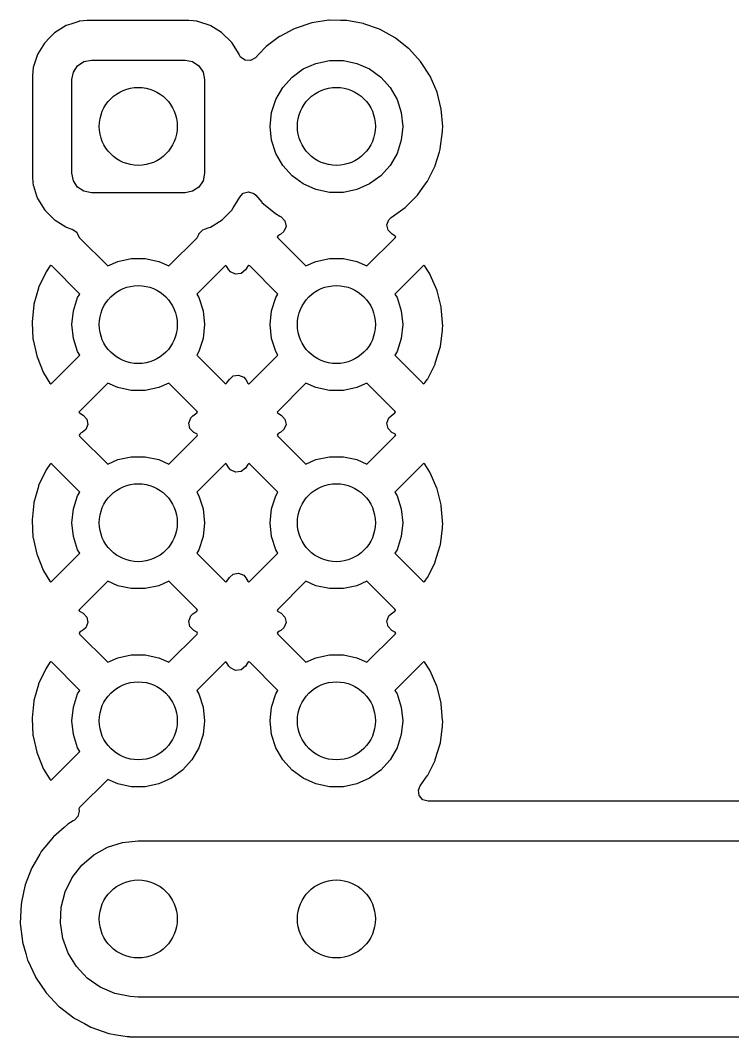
# Model space of a CAD drawing. Extents: x 80 to 223, y -132 to -72.
# Drawn here: x 179.84 to 188.98, y -98.28 to -85.25 of the extents above; entities that cross this region are included whole.
import ezdxf

# ---------------------------------------------------------------- set-up
doc = ezdxf.new("R2010")
doc.units = 0
doc.layers.add('BLACK', color=7, linetype='CONTINUOUS')

msp = doc.modelspace()

# ---------------------------------------------------------------- linework, layer by layer
at = {"layer": 'BLACK', "linetype": 'CONTINUOUS'}
for p, q in [((180.432, -85.3224), (180.282, -85.4155)), ((180.49, -85.3032), (180.432, -85.3224)), ((180.593, -85.2687), (180.49, -85.3032)), ((180.6, -85.2665), (180.593, -85.2687)), ((180.593, -85.2687), (180.593, -85.2687)), ((180.607, -85.2658), (180.6, -85.2665)), ((180.702, -85.2558), (180.607, -85.2658)), ((180.607, -85.2658), (180.607, -85.2658)), ((180.706, -85.2555), (180.702, -85.2558)), ((180.702, -85.2558), (180.702, -85.2558)), ((182.006, -85.2555), (180.706, -85.2555)), ((182.058, -85.2608), (182.006, -85.2555)), ((182.104, -85.2655), (182.058, -85.2608)), ((182.111, -85.2662), (182.104, -85.2655)), ((182.104, -85.2655), (182.104, -85.2655)), ((182.117, -85.2684), (182.111, -85.2662)), ((182.131, -85.2728), (182.117, -85.2684)), ((182.117, -85.2684), (182.117, -85.2684)), ((182.279, -85.3219), (182.131, -85.2728)), ((182.285, -85.3257), (182.279, -85.3219)), ((182.422, -85.4105), (182.285, -85.3257)), ((182.285, -85.3257), (182.285, -85.3257)), ((183.58, -85.288), (183.368, -85.3574)), ((183.801, -85.2542), (183.58, -85.288)), ((183.806, -85.2542), (183.801, -85.2542)), ((183.95, -85.256), (183.806, -85.2542)), ((183.806, -85.2542), (183.806, -85.2542)), ((184.024, -85.2569), (183.95, -85.256)), ((184.029, -85.2578), (184.024, -85.2569)), ((184.239, -85.2952), (184.029, -85.2578)), ((184.029, -85.2578), (184.029, -85.2578)), ((184.244, -85.2961), (184.239, -85.2952)), ((184.239, -85.2952), (184.239, -85.2952)), ((184.249, -85.2978), (184.244, -85.2961)), ((184.45, -85.3689), (184.249, -85.2978)), ((184.249, -85.2978), (184.249, -85.2978)), ((180.276, -85.4207), (180.219, -85.4786)), ((180.282, -85.4155), (180.276, -85.4207)), ((182.429, -85.4147), (182.422, -85.4105)), ((182.554, -85.5397), (182.429, -85.4147)), ((183.165, -85.4636), (182.995, -85.5915)), ((183.17, -85.4605), (183.165, -85.4636)), ((183.165, -85.4636), (183.165, -85.4636)), ((183.237, -85.4255), (183.17, -85.4605)), ((183.337, -85.3731), (183.237, -85.4255)), ((183.368, -85.3574), (183.337, -85.3731)), ((184.455, -85.3706), (184.45, -85.3689)), ((184.45, -85.3689), (184.45, -85.3689)), ((184.65, -85.4786), (184.455, -85.3706)), ((180.153, -85.5469), (180.068, -85.6838)), ((180.157, -85.5407), (180.153, -85.5469)), ((180.153, -85.5469), (180.153, -85.5469)), ((180.219, -85.4786), (180.157, -85.5407)), ((182.648, -85.6901), (182.554, -85.5397)), ((182.991, -85.5946), (182.9, -85.6901)), ((182.995, -85.5915), (182.991, -85.5946)), ((184.654, -85.4818), (184.65, -85.4786)), ((184.822, -85.6138), (184.654, -85.4818)), ((184.654, -85.4818), (184.654, -85.4818)), ((180.064, -85.6913), (180.008, -85.8591)), ((180.068, -85.6838), (180.064, -85.6913)), ((182.65, -85.697), (182.648, -85.6901)), ((182.652, -85.7012), (182.65, -85.697)), ((182.667, -85.7255), (182.652, -85.7012)), ((182.725, -85.7668), (182.667, -85.7255)), ((182.9, -85.6901), (182.857, -85.7348)), ((184.822, -85.6139), (184.822, -85.6138)), ((184.826, -85.6171), (184.822, -85.6139)), ((184.976, -85.7823), (184.826, -85.6171)), ((180.525, -85.9183), (180.579, -85.8372)), ((180.579, -85.8372), (180.66, -85.783)), ((180.66, -85.783), (180.756, -85.764)), ((180.756, -85.764), (181.956, -85.764)), ((181.956, -85.764), (182.052, -85.783)), ((182.052, -85.783), (182.133, -85.8372)), ((182.133, -85.8372), (182.187, -85.9183)), ((182.796, -85.7702), (182.725, -85.7668)), ((182.857, -85.7348), (182.796, -85.7702)), ((183.471, -85.8779), (183.633, -85.8056)), ((183.633, -85.8056), (183.807, -85.7687)), ((183.807, -85.7687), (183.985, -85.7687)), ((183.985, -85.7687), (184.159, -85.8056)), ((184.159, -85.8056), (184.321, -85.8779)), ((185.097, -85.9698), (184.976, -85.7823)), ((180.008, -85.8591), (179.998, -85.9636)), ((179.998, -85.9636), (179.998, -87.2644)), ((180.506, -86.014), (180.525, -85.9183)), ((182.187, -85.9183), (182.206, -86.014)), ((183.208, -86.1144), (183.327, -85.9823)), ((183.327, -85.9823), (183.471, -85.8779)), ((184.321, -85.8779), (184.465, -85.9823)), ((184.465, -85.9823), (184.584, -86.1144)), ((185.186, -86.1747), (185.097, -85.9698)), ((180.506, -87.214), (180.506, -86.014)), ((182.206, -86.014), (182.206, -87.214)), ((183.119, -86.2683), (183.208, -86.1144)), ((184.584, -86.1144), (184.673, -86.2683)), ((185.241, -86.3914), (185.186, -86.1747)), ((183.065, -86.4373), (183.119, -86.2683)), ((184.673, -86.2683), (184.727, -86.4373)), ((183.046, -86.614), (183.065, -86.4373)), ((184.727, -86.4373), (184.746, -86.614)), ((185.259, -86.614), (185.241, -86.3914)), ((183.065, -86.7907), (183.046, -86.614)), ((184.746, -86.614), (184.727, -86.7907)), ((185.258, -86.6601), (185.259, -86.6174)), ((185.259, -86.6174), (185.259, -86.614)), ((185.259, -86.6174), (185.259, -86.6174)), ((185.228, -86.9021), (185.258, -86.6806)), ((185.258, -86.6806), (185.258, -86.6601)), ((183.119, -86.9597), (183.065, -86.7907)), ((184.727, -86.7907), (184.673, -86.9597)), ((183.208, -87.1136), (183.119, -86.9597)), ((184.673, -86.9597), (184.584, -87.1136)), ((185.163, -87.1158), (185.217, -86.9389)), ((185.217, -86.9389), (185.227, -86.907)), ((185.227, -86.907), (185.228, -86.9021)), ((185.227, -86.907), (185.227, -86.907)), ((183.327, -87.2457), (183.208, -87.1136)), ((184.584, -87.1136), (184.465, -87.2457)), ((185.09, -87.2644), (185.161, -87.1205)), ((185.161, -87.1205), (185.163, -87.1158)), ((185.161, -87.1205), (185.161, -87.1205)), ((179.998, -87.2644), (179.998, -87.2676)), ((179.998, -87.2676), (179.998, -87.2676)), ((179.998, -87.2676), (180.004, -87.3292)), ((180.525, -87.3097), (180.506, -87.214)), ((182.206, -87.214), (182.187, -87.3097)), ((183.471, -87.3501), (183.327, -87.2457)), ((184.465, -87.2457), (184.321, -87.3501)), ((185.073, -87.2989), (185.09, -87.2644)), ((180.004, -87.3292), (180.008, -87.3702)), ((180.008, -87.3702), (180.011, -87.3767)), ((180.011, -87.3767), (180.011, -87.3767)), ((180.011, -87.3767), (180.053, -87.5034)), ((180.579, -87.3908), (180.525, -87.3097)), ((180.66, -87.445), (180.579, -87.3908)), ((182.133, -87.3908), (182.052, -87.445)), ((182.187, -87.3097), (182.133, -87.3908)), ((183.633, -87.4224), (183.471, -87.3501)), ((184.321, -87.3501), (184.159, -87.4224)), ((184.976, -87.4397), (185.061, -87.3203)), ((185.061, -87.3203), (185.064, -87.3161)), ((185.064, -87.3161), (185.073, -87.2989)), ((180.053, -87.5034), (180.064, -87.5379)), ((180.064, -87.5379), (180.158, -87.6883)), ((180.756, -87.464), (180.66, -87.445)), ((181.956, -87.464), (180.756, -87.464)), ((182.052, -87.445), (181.956, -87.464)), ((182.574, -87.6568), (182.644, -87.543)), ((182.644, -87.543), (182.648, -87.5367)), ((182.648, -87.5367), (182.65, -87.5298)), ((182.65, -87.5298), (182.653, -87.5248)), ((182.653, -87.5248), (182.7, -87.4715)), ((182.7, -87.4715), (182.768, -87.452)), ((182.768, -87.452), (182.836, -87.4726)), ((182.836, -87.4726), (182.862, -87.4955)), ((182.862, -87.4955), (182.939, -87.584)), ((183.807, -87.4593), (183.633, -87.4224)), ((183.985, -87.4593), (183.807, -87.4593)), ((184.159, -87.4224), (183.985, -87.4593)), ((184.877, -87.5541), (184.934, -87.4975)), ((184.934, -87.4975), (184.976, -87.4397)), ((182.555, -87.6873), (182.574, -87.6568)), ((182.939, -87.584), (182.942, -87.5879)), ((182.942, -87.5879), (183.114, -87.7306)), ((184.659, -87.7383), (184.776, -87.6552)), ((184.776, -87.6552), (184.804, -87.6276)), ((184.804, -87.6276), (184.877, -87.5541)), ((180.158, -87.6883), (180.163, -87.6935)), ((180.163, -87.6935), (180.208, -87.7383)), ((180.208, -87.7383), (180.283, -87.8133)), ((182.43, -87.8125), (182.555, -87.6873)), ((183.114, -87.7306), (183.172, -87.7642)), ((183.172, -87.7642), (183.188, -87.7738)), ((183.188, -87.7738), (183.237, -87.8254)), ((184.544, -87.8762), (184.569, -87.8098)), ((184.569, -87.8098), (184.596, -87.7832)), ((184.596, -87.7832), (184.659, -87.7383)), ((180.283, -87.8133), (180.289, -87.8171)), ((180.289, -87.8171), (180.289, -87.8171)), ((180.289, -87.8171), (180.426, -87.9017)), ((180.426, -87.9017), (180.433, -87.9061)), ((180.433, -87.9061), (180.504, -87.9296)), ((180.504, -87.9296), (180.508, -87.931)), ((180.508, -87.931), (180.567, -87.9714)), ((182.134, -87.9897), (182.185, -87.9395)), ((182.185, -87.9395), (182.205, -87.9305)), ((182.205, -87.9305), (182.263, -87.9113)), ((182.263, -87.9113), (182.28, -87.9055)), ((182.28, -87.9055), (182.43, -87.8125)), ((183.25, -87.8952), (183.223, -87.961)), ((183.237, -87.8254), (183.25, -87.8952)), ((184.559, -87.9457), (184.544, -87.8762)), ((180.567, -87.9714), (180.577, -87.9972)), ((180.577, -87.9972), (180.579, -87.9965)), ((180.579, -87.9965), (180.604, -88.0428)), ((180.604, -88.0428), (180.964, -88.4031)), ((181.748, -88.4031), (182.109, -88.0414)), ((182.109, -88.0414), (182.132, -87.9997)), ((182.132, -87.9997), (182.134, -87.9897)), ((183.146, -88.0191), (183.137, -88.0304)), ((183.137, -88.0304), (183.144, -88.0428)), ((183.144, -88.0428), (183.504, -88.4031)), ((183.166, -88.004), (183.146, -88.0191)), ((183.174, -87.9985), (183.166, -88.004)), ((183.183, -87.9943), (183.174, -87.9985)), ((183.223, -87.961), (183.183, -87.9943)), ((184.288, -88.4031), (184.649, -88.0414)), ((184.609, -87.9961), (184.559, -87.9457)), ((184.646, -88.0165), (184.609, -87.9961)), ((184.65, -88.0192), (184.646, -88.0165)), ((184.649, -88.0414), (184.656, -88.0285)), ((184.656, -88.0285), (184.65, -88.0192)), ((181.093, -88.3456), (181.267, -88.3087)), ((181.267, -88.3087), (181.445, -88.3087)), ((181.445, -88.3087), (181.619, -88.3456)), ((183.633, -88.3456), (183.807, -88.3087)), ((183.807, -88.3087), (183.985, -88.3087)), ((183.985, -88.3087), (184.159, -88.3456)), ((180.222, -88.4064), (180.174, -88.4767)), ((180.234, -88.3968), (180.222, -88.4064)), ((180.246, -88.4031), (180.234, -88.3968)), ((180.606, -88.7629), (180.246, -88.4031)), ((180.964, -88.4031), (181.093, -88.3456)), ((181.619, -88.3456), (181.748, -88.4031)), ((182.469, -88.4004), (182.106, -88.7629)), ((182.478, -88.396), (182.469, -88.4004)), ((182.489, -88.4052), (182.478, -88.396)), ((182.519, -88.452), (182.489, -88.4052)), ((182.54, -88.4764), (182.519, -88.452)), ((182.729, -88.4545), (182.674, -88.4995)), ((182.762, -88.4064), (182.729, -88.4545)), ((182.774, -88.3968), (182.762, -88.4064)), ((182.786, -88.4031), (182.774, -88.3968)), ((183.146, -88.7629), (182.786, -88.4031)), ((183.504, -88.4031), (183.633, -88.3456)), ((184.159, -88.3456), (184.288, -88.4031)), ((185.009, -88.4004), (184.646, -88.7629)), ((185.018, -88.396), (185.009, -88.4004)), ((185.029, -88.4052), (185.018, -88.396)), ((185.094, -88.5057), (185.029, -88.4052)), ((180.169, -88.4856), (180.079, -88.6788)), ((180.174, -88.4767), (180.169, -88.4856)), ((182.604, -88.5077), (182.54, -88.4764)), ((182.674, -88.4995), (182.604, -88.5077)), ((185.099, -88.5148), (185.094, -88.5057)), ((185.184, -88.7101), (185.099, -88.5148)), ((180.076, -88.6885), (180.019, -88.8937)), ((180.079, -88.6788), (180.076, -88.6885)), ((185.187, -88.7199), (185.184, -88.7101)), ((185.239, -88.9264), (185.187, -88.7199)), ((180.525, -88.9773), (180.579, -88.8083)), ((180.579, -88.8083), (180.606, -88.7629)), ((182.106, -88.7629), (182.133, -88.8083)), ((182.133, -88.8083), (182.187, -88.9773)), ((183.065, -88.9773), (183.119, -88.8083)), ((183.119, -88.8083), (183.146, -88.7629)), ((184.646, -88.7629), (184.673, -88.8083)), ((184.673, -88.8083), (184.727, -88.9773)), ((180.017, -88.9038), (179.994, -89.1156)), ((180.019, -88.8937), (180.017, -88.9038)), ((180.506, -89.154), (180.525, -88.9773)), ((182.187, -88.9773), (182.206, -89.154)), ((183.046, -89.154), (183.065, -88.9773)), ((184.727, -88.9773), (184.746, -89.154)), ((185.241, -88.9366), (185.239, -88.9264)), ((185.256, -89.1259), (185.241, -88.9366)), ((179.994, -89.1156), (179.994, -89.1259)), ((179.994, -89.1259), (180.006, -89.3385)), ((180.525, -89.3307), (180.506, -89.154)), ((182.206, -89.154), (182.187, -89.3307)), ((183.065, -89.3307), (183.046, -89.154)), ((184.746, -89.154), (184.727, -89.3307)), ((185.229, -89.4368), (185.257, -89.2239)), ((185.258, -89.1506), (185.256, -89.1259)), ((185.257, -89.2172), (185.259, -89.1574)), ((185.257, -89.2239), (185.257, -89.2172)), ((185.259, -89.1574), (185.258, -89.1506)), ((180.006, -89.3385), (180.008, -89.3487)), ((180.008, -89.3487), (180.055, -89.5564)), ((180.579, -89.4997), (180.525, -89.3307)), ((182.187, -89.3307), (182.133, -89.4997)), ((183.119, -89.4997), (183.065, -89.3307)), ((184.727, -89.3307), (184.673, -89.4997)), ((180.606, -89.5451), (180.579, -89.4997)), ((182.133, -89.4997), (182.106, -89.5451)), ((183.146, -89.5451), (183.119, -89.4997)), ((184.673, -89.4997), (184.646, -89.5451)), ((185.164, -89.6507), (185.226, -89.4469)), ((185.226, -89.4469), (185.229, -89.4368)), ((180.055, -89.5564), (180.058, -89.5663)), ((180.058, -89.5663), (180.138, -89.7636)), ((180.242, -89.9091), (180.606, -89.5451)), ((182.106, -89.5451), (182.466, -89.9053)), ((182.782, -89.9091), (183.146, -89.5451)), ((184.646, -89.5451), (185.006, -89.9053)), ((180.138, -89.7636), (180.142, -89.7728)), ((185.066, -89.8512), (185.161, -89.6603)), ((185.161, -89.6603), (185.164, -89.6507)), ((180.142, -89.7728), (180.222, -89.9034)), ((182.49, -89.9029), (182.524, -89.8558)), ((182.524, -89.8558), (182.525, -89.8566)), ((182.525, -89.8566), (182.573, -89.8129)), ((182.573, -89.8129), (182.643, -89.8007)), ((182.643, -89.8007), (182.708, -89.8282)), ((182.708, -89.8282), (182.736, -89.86)), ((182.736, -89.86), (182.762, -89.9034)), ((185.03, -89.9029), (185.061, -89.86)), ((185.061, -89.86), (185.066, -89.8512)), ((180.222, -89.9034), (180.233, -89.9129)), ((180.233, -89.9129), (180.242, -89.9091)), ((180.964, -89.9049), (180.603, -90.2665)), ((181.093, -89.9624), (180.964, -89.9049)), ((181.267, -89.9993), (181.093, -89.9624)), ((181.445, -89.9993), (181.267, -89.9993)), ((181.619, -89.9624), (181.445, -89.9993)), ((181.748, -89.9049), (181.619, -89.9624)), ((182.107, -90.2639), (181.748, -89.9049)), ((182.466, -89.9053), (182.478, -89.9118)), ((182.478, -89.9118), (182.49, -89.9029)), ((182.762, -89.9034), (182.773, -89.9129)), ((182.773, -89.9129), (182.782, -89.9091)), ((183.504, -89.9049), (183.143, -90.2665)), ((183.633, -89.9624), (183.504, -89.9049)), ((183.807, -89.9993), (183.633, -89.9624)), ((183.985, -89.9993), (183.807, -89.9993)), ((184.159, -89.9624), (183.985, -89.9993)), ((184.288, -89.9049), (184.159, -89.9624)), ((184.647, -90.2639), (184.288, -89.9049)), ((185.006, -89.9053), (185.018, -89.9118)), ((185.018, -89.9118), (185.03, -89.9029)), ((180.603, -90.2665), (180.596, -90.2789)), ((180.596, -90.2789), (180.601, -90.2859)), ((180.601, -90.2859), (180.648, -90.3135)), ((182.105, -90.2877), (182.112, -90.2789)), ((182.114, -90.277), (182.107, -90.2639)), ((182.112, -90.2789), (182.114, -90.277)), ((183.143, -90.2665), (183.136, -90.2789)), ((183.136, -90.2789), (183.141, -90.2859)), ((183.141, -90.2859), (183.188, -90.3135)), ((184.645, -90.2877), (184.652, -90.2789)), ((184.654, -90.277), (184.647, -90.2639)), ((184.652, -90.2789), (184.654, -90.277)), ((180.648, -90.3135), (180.697, -90.3651)), ((180.697, -90.3651), (180.71, -90.4349)), ((182.003, -90.416), (182.028, -90.3496)), ((182.018, -90.4854), (182.003, -90.416)), ((182.028, -90.3496), (182.056, -90.323)), ((182.056, -90.323), (182.105, -90.2877)), ((183.188, -90.3135), (183.237, -90.3651)), ((183.237, -90.3651), (183.25, -90.4349)), ((184.543, -90.416), (184.568, -90.3496)), ((184.558, -90.4854), (184.543, -90.416)), ((184.568, -90.3496), (184.596, -90.323)), ((184.596, -90.323), (184.645, -90.2877)), ((180.626, -90.544), (180.606, -90.5591)), ((180.634, -90.5385), (180.626, -90.544)), ((180.643, -90.5341), (180.634, -90.5385)), ((180.684, -90.5007), (180.643, -90.5341)), ((180.71, -90.4349), (180.684, -90.5007)), ((182.068, -90.5359), (182.018, -90.4854)), ((182.106, -90.5565), (182.068, -90.5359)), ((183.166, -90.544), (183.146, -90.5591)), ((183.174, -90.5385), (183.166, -90.544)), ((183.183, -90.5341), (183.174, -90.5385)), ((183.224, -90.5007), (183.183, -90.5341)), ((183.25, -90.4349), (183.224, -90.5007)), ((184.608, -90.5359), (184.558, -90.4854)), ((184.646, -90.5565), (184.608, -90.5359)), ((180.606, -90.5591), (180.597, -90.5704)), ((180.597, -90.5704), (180.604, -90.5828)), ((180.604, -90.5828), (180.964, -90.9431)), ((181.748, -90.9431), (182.109, -90.5814)), ((182.11, -90.5592), (182.106, -90.5565)), ((182.109, -90.5814), (182.116, -90.5685)), ((182.116, -90.5685), (182.11, -90.5592)), ((183.146, -90.5591), (183.137, -90.5704)), ((183.137, -90.5704), (183.144, -90.5828)), ((183.144, -90.5828), (183.504, -90.9431)), ((184.288, -90.9431), (184.649, -90.5814)), ((184.65, -90.5592), (184.646, -90.5565)), ((184.649, -90.5814), (184.656, -90.5685)), ((184.656, -90.5685), (184.65, -90.5592)), ((180.234, -90.9368), (180.222, -90.9464)), ((180.246, -90.9431), (180.234, -90.9368)), ((180.964, -90.9431), (181.093, -90.8856)), ((181.093, -90.8856), (181.267, -90.8487)), ((181.267, -90.8487), (181.445, -90.8487)), ((181.445, -90.8487), (181.619, -90.8856)), ((181.619, -90.8856), (181.748, -90.9431)), ((182.478, -90.936), (182.469, -90.9404)), ((182.489, -90.9452), (182.478, -90.936)), ((182.774, -90.9368), (182.762, -90.9464)), ((182.786, -90.9431), (182.774, -90.9368)), ((183.504, -90.9431), (183.633, -90.8856)), ((183.633, -90.8856), (183.807, -90.8487)), ((183.807, -90.8487), (183.985, -90.8487)), ((183.985, -90.8487), (184.159, -90.8856)), ((184.159, -90.8856), (184.288, -90.9431)), ((185.018, -90.936), (185.009, -90.9404)), ((185.029, -90.9452), (185.018, -90.936)), ((180.169, -91.0256), (180.079, -91.2188)), ((180.174, -91.0167), (180.169, -91.0256)), ((180.222, -90.9464), (180.174, -91.0167)), ((180.606, -91.3029), (180.246, -90.9431)), ((182.469, -90.9404), (182.106, -91.3029)), ((182.519, -90.992), (182.489, -90.9452)), ((182.54, -91.0164), (182.519, -90.992)), ((182.604, -91.0477), (182.54, -91.0164)), ((182.674, -91.0395), (182.604, -91.0477)), ((182.729, -90.9945), (182.674, -91.0395)), ((182.762, -90.9464), (182.729, -90.9945)), ((183.146, -91.3029), (182.786, -90.9431)), ((185.009, -90.9404), (184.646, -91.3029)), ((185.094, -91.0457), (185.029, -90.9452)), ((185.099, -91.0548), (185.094, -91.0457)), ((185.184, -91.2501), (185.099, -91.0548)), ((180.076, -91.2285), (180.019, -91.4337)), ((180.079, -91.2188), (180.076, -91.2285)), ((180.579, -91.3483), (180.606, -91.3029)), ((182.106, -91.3029), (182.133, -91.3483)), ((183.119, -91.3483), (183.146, -91.3029)), ((184.646, -91.3029), (184.673, -91.3483)), ((185.187, -91.2599), (185.184, -91.2501)), ((185.239, -91.4664), (185.187, -91.2599)), ((180.017, -91.4438), (179.994, -91.6556)), ((180.019, -91.4337), (180.017, -91.4438)), ((180.525, -91.5173), (180.579, -91.3483)), ((182.133, -91.3483), (182.187, -91.5173)), ((183.065, -91.5173), (183.119, -91.3483)), ((184.673, -91.3483), (184.727, -91.5173)), ((180.506, -91.694), (180.525, -91.5173)), ((182.187, -91.5173), (182.206, -91.694)), ((183.046, -91.694), (183.065, -91.5173)), ((184.727, -91.5173), (184.746, -91.694)), ((185.241, -91.4766), (185.239, -91.4664)), ((185.256, -91.6659), (185.241, -91.4766)), ((179.994, -91.6556), (179.994, -91.6659)), ((179.994, -91.6659), (180.006, -91.8785)), ((180.525, -91.8707), (180.506, -91.694)), ((182.206, -91.694), (182.187, -91.8707)), ((183.065, -91.8707), (183.046, -91.694)), ((184.746, -91.694), (184.727, -91.8707)), ((185.258, -91.6906), (185.256, -91.6659)), ((185.257, -91.7572), (185.259, -91.6974)), ((185.259, -91.6974), (185.258, -91.6906)), ((185.229, -91.9768), (185.257, -91.7639)), ((185.257, -91.7639), (185.257, -91.7572)), ((180.006, -91.8785), (180.008, -91.8887)), ((180.008, -91.8887), (180.055, -92.0964)), ((180.579, -92.0397), (180.525, -91.8707)), ((182.187, -91.8707), (182.133, -92.0397)), ((183.119, -92.0397), (183.065, -91.8707)), ((184.727, -91.8707), (184.673, -92.0397)), ((185.226, -91.9869), (185.229, -91.9768)), ((180.055, -92.0964), (180.058, -92.1063)), ((180.058, -92.1063), (180.138, -92.3036)), ((180.242, -92.4491), (180.606, -92.0851)), ((180.606, -92.0851), (180.579, -92.0397)), ((182.133, -92.0397), (182.106, -92.0851)), ((182.106, -92.0851), (182.466, -92.4453)), ((182.782, -92.4491), (183.146, -92.0851)), ((183.146, -92.0851), (183.119, -92.0397)), ((184.673, -92.0397), (184.646, -92.0851)), ((184.646, -92.0851), (185.006, -92.4453)), ((185.164, -92.1907), (185.226, -91.9869)), ((185.066, -92.3912), (185.161, -92.2003)), ((185.161, -92.2003), (185.164, -92.1907)), ((180.138, -92.3036), (180.142, -92.3128)), ((180.142, -92.3128), (180.222, -92.4434)), ((182.525, -92.3966), (182.573, -92.3529)), ((182.573, -92.3529), (182.643, -92.3407)), ((182.643, -92.3407), (182.708, -92.3682)), ((182.708, -92.3682), (182.736, -92.4)), ((180.222, -92.4434), (180.233, -92.4529)), ((180.233, -92.4529), (180.242, -92.4491)), ((180.964, -92.4449), (180.603, -92.8065)), ((181.093, -92.5024), (180.964, -92.4449)), ((181.748, -92.4449), (181.619, -92.5024)), ((182.107, -92.8039), (181.748, -92.4449)), ((182.466, -92.4453), (182.478, -92.4518)), ((182.478, -92.4518), (182.49, -92.4429)), ((182.49, -92.4429), (182.524, -92.3958)), ((182.524, -92.3958), (182.525, -92.3966)), ((182.736, -92.4), (182.762, -92.4434)), ((182.762, -92.4434), (182.773, -92.4529)), ((182.773, -92.4529), (182.782, -92.4491)), ((183.504, -92.4449), (183.143, -92.8065)), ((183.633, -92.5024), (183.504, -92.4449)), ((184.288, -92.4449), (184.159, -92.5024)), ((184.647, -92.8039), (184.288, -92.4449)), ((185.006, -92.4453), (185.018, -92.4518)), ((185.018, -92.4518), (185.03, -92.4429)), ((185.03, -92.4429), (185.061, -92.4)), ((185.061, -92.4), (185.066, -92.3912)), ((181.267, -92.5393), (181.093, -92.5024)), ((181.445, -92.5393), (181.267, -92.5393)), ((181.619, -92.5024), (181.445, -92.5393)), ((183.807, -92.5393), (183.633, -92.5024)), ((183.985, -92.5393), (183.807, -92.5393)), ((184.159, -92.5024), (183.985, -92.5393)), ((180.603, -92.8065), (180.596, -92.8189)), ((180.596, -92.8189), (180.601, -92.8259)), ((180.601, -92.8259), (180.648, -92.8535)), ((180.648, -92.8535), (180.697, -92.9051)), ((182.003, -92.956), (182.028, -92.8896)), ((182.028, -92.8896), (182.056, -92.863)), ((182.056, -92.863), (182.105, -92.8277)), ((182.105, -92.8277), (182.112, -92.8189)), ((182.114, -92.817), (182.107, -92.8039)), ((182.112, -92.8189), (182.114, -92.817)), ((183.143, -92.8065), (183.136, -92.8189)), ((183.136, -92.8189), (183.141, -92.8259)), ((183.141, -92.8259), (183.188, -92.8535)), ((183.188, -92.8535), (183.237, -92.9051)), ((184.543, -92.956), (184.568, -92.8896)), ((184.568, -92.8896), (184.596, -92.863)), ((184.596, -92.863), (184.645, -92.8277)), ((184.645, -92.8277), (184.652, -92.8189)), ((184.654, -92.817), (184.647, -92.8039)), ((184.652, -92.8189), (184.654, -92.817)), ((180.71, -92.9749), (180.684, -93.0407)), ((180.697, -92.9051), (180.71, -92.9749)), ((182.018, -93.0254), (182.003, -92.956)), ((183.25, -92.9749), (183.224, -93.0407)), ((183.237, -92.9051), (183.25, -92.9749)), ((184.558, -93.0254), (184.543, -92.956)), ((180.606, -93.0991), (180.597, -93.1104)), ((180.597, -93.1104), (180.604, -93.1228)), ((180.604, -93.1228), (180.964, -93.4831)), ((180.626, -93.084), (180.606, -93.0991)), ((180.634, -93.0785), (180.626, -93.084)), ((180.643, -93.0741), (180.634, -93.0785)), ((180.684, -93.0407), (180.643, -93.0741)), ((181.748, -93.4831), (182.109, -93.1214)), ((182.068, -93.0759), (182.018, -93.0254)), ((182.106, -93.0965), (182.068, -93.0759)), ((182.11, -93.0992), (182.106, -93.0965)), ((182.109, -93.1214), (182.116, -93.1085)), ((182.116, -93.1085), (182.11, -93.0992)), ((183.146, -93.0991), (183.137, -93.1104)), ((183.137, -93.1104), (183.144, -93.1228)), ((183.144, -93.1228), (183.504, -93.4831)), ((183.166, -93.084), (183.146, -93.0991)), ((183.174, -93.0785), (183.166, -93.084)), ((183.183, -93.0741), (183.174, -93.0785)), ((183.224, -93.0407), (183.183, -93.0741)), ((184.288, -93.4831), (184.649, -93.1214)), ((184.608, -93.0759), (184.558, -93.0254)), ((184.646, -93.0965), (184.608, -93.0759)), ((184.65, -93.0992), (184.646, -93.0965)), ((184.649, -93.1214), (184.656, -93.1085)), ((184.656, -93.1085), (184.65, -93.0992)), ((181.093, -93.4256), (181.267, -93.3887)), ((181.267, -93.3887), (181.445, -93.3887)), ((181.445, -93.3887), (181.619, -93.4256)), ((183.633, -93.4256), (183.807, -93.3887)), ((183.807, -93.3887), (183.985, -93.3887)), ((183.985, -93.3887), (184.159, -93.4256)), ((180.222, -93.4864), (180.174, -93.5567)), ((180.234, -93.4768), (180.222, -93.4864)), ((180.246, -93.4831), (180.234, -93.4768)), ((180.606, -93.8429), (180.246, -93.4831)), ((180.964, -93.4831), (181.093, -93.4256)), ((181.619, -93.4256), (181.748, -93.4831)), ((182.469, -93.4804), (182.106, -93.8429)), ((182.478, -93.476), (182.469, -93.4804)), ((182.489, -93.4852), (182.478, -93.476)), ((182.519, -93.532), (182.489, -93.4852)), ((182.54, -93.5564), (182.519, -93.532)), ((182.729, -93.5345), (182.674, -93.5795)), ((182.762, -93.4864), (182.729, -93.5345)), ((182.774, -93.4768), (182.762, -93.4864)), ((182.786, -93.4831), (182.774, -93.4768)), ((183.146, -93.8429), (182.786, -93.4831)), ((183.504, -93.4831), (183.633, -93.4256)), ((184.159, -93.4256), (184.288, -93.4831)), ((185.009, -93.4804), (184.646, -93.8429)), ((185.018, -93.476), (185.009, -93.4804)), ((185.029, -93.4852), (185.018, -93.476)), ((185.094, -93.5857), (185.029, -93.4852)), ((180.169, -93.5656), (180.079, -93.7588)), ((180.174, -93.5567), (180.169, -93.5656)), ((182.604, -93.5877), (182.54, -93.5564)), ((182.674, -93.5795), (182.604, -93.5877)), ((185.099, -93.5948), (185.094, -93.5857)), ((185.184, -93.7901), (185.099, -93.5948)), ((180.076, -93.7685), (180.019, -93.9737)), ((180.079, -93.7588), (180.076, -93.7685)), ((185.187, -93.7999), (185.184, -93.7901)), ((185.239, -94.0064), (185.187, -93.7999)), ((180.525, -94.0573), (180.579, -93.8883)), ((180.579, -93.8883), (180.606, -93.8429)), ((182.106, -93.8429), (182.133, -93.8883)), ((182.133, -93.8883), (182.187, -94.0573)), ((183.065, -94.0573), (183.119, -93.8883)), ((183.119, -93.8883), (183.146, -93.8429)), ((184.646, -93.8429), (184.673, -93.8883)), ((184.673, -93.8883), (184.727, -94.0573)), ((180.017, -93.9838), (179.994, -94.1956)), ((180.019, -93.9737), (180.017, -93.9838)), ((180.506, -94.234), (180.525, -94.0573)), ((182.187, -94.0573), (182.206, -94.234)), ((183.046, -94.234), (183.065, -94.0573)), ((184.727, -94.0573), (184.746, -94.234)), ((185.241, -94.0166), (185.239, -94.0064)), ((185.258, -94.2306), (185.241, -94.0166)), ((179.994, -94.1956), (179.994, -94.2059)), ((179.994, -94.2059), (180.006, -94.4185)), ((180.525, -94.4107), (180.506, -94.234)), ((182.206, -94.234), (182.187, -94.4107)), ((183.065, -94.4107), (183.046, -94.234)), ((184.746, -94.234), (184.727, -94.4107)), ((185.229, -94.5168), (185.257, -94.3039)), ((185.257, -94.2972), (185.259, -94.2374)), ((185.257, -94.3039), (185.257, -94.2972)), ((185.259, -94.2374), (185.258, -94.2306)), ((180.006, -94.4185), (180.008, -94.4287)), ((180.008, -94.4287), (180.055, -94.6364)), ((180.579, -94.5797), (180.525, -94.4107)), ((182.187, -94.4107), (182.133, -94.5797)), ((183.119, -94.5797), (183.065, -94.4107)), ((184.727, -94.4107), (184.673, -94.5797)), ((180.606, -94.6251), (180.579, -94.5797)), ((182.133, -94.5797), (182.044, -94.7336)), ((183.208, -94.7336), (183.119, -94.5797)), ((184.673, -94.5797), (184.584, -94.7336)), ((185.164, -94.7307), (185.226, -94.5269)), ((185.226, -94.5269), (185.229, -94.5168)), ((180.055, -94.6364), (180.058, -94.6463)), ((180.058, -94.6463), (180.138, -94.8436)), ((180.242, -94.9891), (180.606, -94.6251)), ((180.138, -94.8436), (180.142, -94.8528)), ((182.044, -94.7336), (181.925, -94.8657)), ((183.327, -94.8657), (183.208, -94.7336)), ((184.584, -94.7336), (184.465, -94.8657)), ((185.066, -94.9312), (185.161, -94.7403)), ((185.161, -94.7403), (185.164, -94.7307)), ((180.142, -94.8528), (180.222, -94.9834)), ((181.781, -94.9701), (181.619, -95.0424)), ((181.925, -94.8657), (181.781, -94.9701)), ((183.471, -94.9701), (183.327, -94.8657)), ((183.633, -95.0424), (183.471, -94.9701)), ((184.321, -94.9701), (184.159, -95.0424)), ((184.465, -94.8657), (184.321, -94.9701)), ((184.97, -95.066), (185.061, -94.94)), ((185.061, -94.94), (185.066, -94.9312)), ((180.222, -94.9834), (180.233, -94.9929)), ((180.233, -94.9929), (180.242, -94.9891)), ((180.964, -94.9849), (180.603, -95.3465)), ((181.093, -95.0424), (180.964, -94.9849)), ((181.267, -95.0793), (181.093, -95.0424)), ((181.445, -95.0793), (181.267, -95.0793)), ((181.619, -95.0424), (181.445, -95.0793)), ((183.807, -95.0793), (183.633, -95.0424)), ((183.985, -95.0793), (183.807, -95.0793)), ((184.159, -95.0424), (183.985, -95.0793)), ((184.948, -95.1216), (184.97, -95.066)), ((184.958, -95.1918), (184.948, -95.1216)), ((185.005, -95.2455), (184.958, -95.1918)), ((180.603, -95.3465), (180.595, -95.3604)), ((180.595, -95.3604), (180.597, -95.3903)), ((185.073, -95.2655), (185.005, -95.2455)), ((192.877, -95.2655), (185.073, -95.2655)), ((180.582, -95.4597), (180.539, -95.5059)), ((180.597, -95.3903), (180.582, -95.4597)), ((180.405, -95.6016), (180.271, -95.7193)), ((180.449, -95.5622), (180.405, -95.6016)), ((180.454, -95.5595), (180.449, -95.5622)), ((180.521, -95.5174), (180.454, -95.5595)), ((180.454, -95.5595), (180.454, -95.5595)), ((180.539, -95.5059), (180.521, -95.5174)), ((180.264, -95.7266), (180.184, -95.8242)), ((180.267, -95.7227), (180.264, -95.7266)), ((180.264, -95.7266), (180.264, -95.7266)), ((180.271, -95.7194), (180.267, -95.7227)), ((180.271, -95.7193), (180.271, -95.7194)), ((180.184, -95.8242), (180.113, -95.9103)), ((180.785, -95.9529), (180.962, -95.8549)), ((180.962, -95.8549), (181.155, -95.7944)), ((181.155, -95.7944), (181.356, -95.774)), ((181.356, -95.774), (196.596, -95.774)), ((180.095, -95.9423), (180.005, -96.0955)), ((180.113, -95.9103), (180.095, -95.9423)), ((180.632, -96.0844), (180.785, -95.9529)), ((179.989, -96.1248), (179.908, -96.3374)), ((179.991, -96.1201), (179.989, -96.1248)), ((180.005, -96.0955), (179.991, -96.1201)), ((180.508, -96.2441), (180.632, -96.0844)), ((180.419, -96.4254), (180.508, -96.2441)), ((179.903, -96.3517), (179.864, -96.5374)), ((179.904, -96.3467), (179.903, -96.3517)), ((179.903, -96.3517), (179.903, -96.3517)), ((179.908, -96.3374), (179.904, -96.3467)), ((179.864, -96.5374), (179.855, -96.5843)), ((180.368, -96.621), (180.419, -96.4254)), ((179.855, -96.5843), (179.844, -96.8268)), ((180.357, -96.8229), (180.368, -96.621)), ((179.844, -96.8268), (179.844, -96.8318)), ((179.844, -96.8318), (179.871, -97.0621)), ((179.844, -96.8318), (179.844, -96.8318)), ((180.387, -97.0227), (180.357, -96.8229)), ((180.457, -97.2124), (180.387, -97.0227)), ((179.871, -97.0621), (179.871, -97.068)), ((179.871, -97.068), (179.873, -97.0728)), ((179.873, -97.0728), (179.873, -97.0728)), ((179.873, -97.0728), (179.914, -97.2171)), ((179.914, -97.2171), (179.938, -97.3015)), ((179.938, -97.3015), (179.94, -97.3061)), ((179.94, -97.3061), (179.94, -97.3061)), ((179.94, -97.3061), (180.038, -97.517)), ((180.564, -97.3841), (180.457, -97.2124)), ((180.703, -97.531), (180.564, -97.3841)), ((180.038, -97.517), (180.04, -97.5215)), ((180.04, -97.5215), (180.177, -97.7223)), ((180.868, -97.6469), (180.703, -97.531)), ((181.054, -97.7272), (180.868, -97.6469)), ((180.177, -97.7223), (180.343, -97.8987)), ((181.251, -97.7685), (181.054, -97.7272)), ((181.356, -97.774), (181.251, -97.7685)), ((196.596, -97.774), (181.356, -97.774)), ((180.343, -97.8987), (180.347, -97.9018)), ((180.347, -97.9018), (180.347, -97.9018)), ((180.347, -97.9018), (180.532, -98.043)), ((180.532, -98.043), (180.532, -98.043)), ((180.532, -98.043), (180.536, -98.0461)), ((180.536, -98.0461), (180.541, -98.0485)), ((180.541, -98.0485), (180.541, -98.0485)), ((180.541, -98.0485), (180.665, -98.1152)), ((180.665, -98.1152), (180.75, -98.1608)), ((180.75, -98.1608), (180.98, -98.2399)), ((180.98, -98.2399), (181.079, -98.257)), ((181.079, -98.257), (181.215, -98.2805)), ((181.215, -98.2805), (181.215, -98.2805)), ((181.215, -98.2805), (181.219, -98.2812)), ((181.219, -98.2812), (181.223, -98.2814)), ((181.223, -98.2814), (181.223, -98.2814)), ((181.223, -98.2814), (181.247, -98.2824)), ((181.247, -98.2824), (181.247, -98.2824)), ((181.247, -98.2824), (181.248, -98.2825)), ((181.248, -98.2825), (196.657, -98.2825))]:
    msp.add_line(p, q, dxfattribs=at)
at = {"layer": 'BLACK'}
for centre in [(181.356, -86.614), (183.896, -86.614), (181.356, -89.154), (183.896, -89.154), (181.356, -91.694), (183.896, -91.694), (181.356, -94.234), (183.896, -94.234), (181.356, -96.774), (183.896, -96.774)]:
    msp.add_circle(centre, 0.5, dxfattribs=at)

doc.saveas('drawing.dxf')
